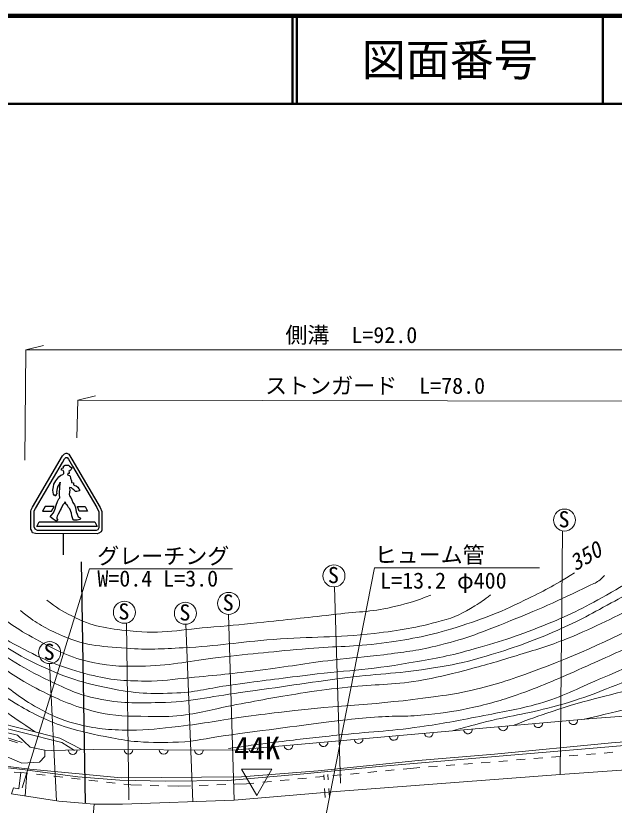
# Model space of a CAD drawing. Units: millimetres, scale not verified. Extents: x 40000 to 680000, y 20000 to 380000.
# Drawn here: x 477333 to 545295, y 290364 to 380000 of the extents above; entities that cross this region are included whole.
import ezdxf
from ezdxf.enums import TextEntityAlignment as Align

# ---------------------------------------------------------------- set-up
doc = ezdxf.new("R2010")
doc.units = ezdxf.units.MM
doc.header["$LTSCALE"] = 1000
for name, color, linetype, lineweight in [('M-BGD', 7, 'Continuous', 13), ('M-STR-HTXT', 7, 'Continuous', 13), ('M-STR-STRC', 7, 'Continuous', 25), ('M-TTL', 2, 'Continuous', 140), ('M-TTL-LINE', 7, 'Continuous', 50)]:
    doc.layers.add(name, color=color, linetype=linetype, lineweight=lineweight)
doc.layers.add('M-TTL-TXT', color=7, linetype='Continuous')
doc.styles.add('ＭＳ ゴシック', font='')
doc.styles.get('ＭＳ ゴシック').set_extended_font_data('MS Gothic')

msp = doc.modelspace()

# ---------------------------------------------------------------- linework, layer by layer
at = {"layer": 'M-BGD'}
for p, q in [((539411, 321511), (539147, 293839)), ((513512, 315155), (514212, 292862)), ((501474, 312027), (502117, 290921)), ((489903, 311043), (490164, 290977)), ((496658, 310911), (497423, 290752)), ((481164, 306441), (481956, 290872)), ((476183, 298102), (478074, 297471)), ((476593, 297755), (477538, 297440)), ((538167, 295817), (539164, 295896)), ((540161, 295975), (541158, 296054)), ((542155, 296133), (543151, 296212)), ((544148, 296291), (545145, 296370)), ((526205, 294868), (527202, 294947)), ((528198, 295026), (529195, 295105)), ((530192, 295184), (531189, 295263)), ((532186, 295342), (533183, 295421)), ((534180, 295500), (535176, 295579)), ((536173, 295658), (537170, 295738)), ((477152, 294120), (477925, 294080)), ((477925, 294080), (478690, 293993)), ((517329, 294095), (518325, 294188)), ((519321, 294282), (520316, 294375)), ((521312, 294468), (522152, 294547)), ((522152, 294547), (523214, 294631)), ((524211, 294710), (525208, 294789)), ((478603, 294003), (478380, 291417)), ((479684, 293881), (480677, 293768)), ((481671, 293656), (482665, 293543)), ((483658, 293430), (484652, 293318)), ((485645, 293205), (486639, 293093)), ((507373, 293162), (508369, 293255)), ((509364, 293349), (510360, 293442)), ((511355, 293535), (512351, 293629)), ((512341, 293246), (512304, 293811)), ((512773, 293852), (512816, 293256)), ((513347, 293722), (514342, 293815)), ((515338, 293908), (516334, 294002)), ((487633, 292980), (488626, 292868)), ((489620, 292755), (490385, 292669)), ((490385, 292669), (491594, 292635)), ((492594, 292608), (493594, 292581)), ((494593, 292553), (495803, 292520)), ((495803, 292520), (497176, 292570)), ((498175, 292607), (499175, 292643)), ((500174, 292680), (501173, 292717)), ((502173, 292753), (503546, 292804)), ((503546, 292804), (504386, 292882)), ((505382, 292976), (506377, 293069)), ((512473, 291251), (512407, 292249)), ((512889, 292259), (512961, 291262)), ((485658, 284661), (486246, 290465))]:
    msp.add_line(p, q, dxfattribs=at)
for points in [[(438471, 309797), (440158, 309818), (444626, 308341), (450284, 306947), (454007, 306815), (457890, 306158), (461145, 305365), (463006, 304404), (465288, 303143), (467775, 301738), (469024, 300897), (482548, 297492), (484007, 296591)], [(438471, 309797), (438704, 309504), (440218, 309162), (443929, 307612), (450721, 306207), (454289, 306243), (459892, 305126), (461711, 304496), (464306, 302910), (468269, 300559), (477512, 298316), (478971, 296938), (480647, 296613)], [(464174, 304236), (467549, 302290), (469087, 301305), (470888, 300861), (482341, 297966), (484773, 296723)], [(480647, 296613), (481376, 296559), (486214, 296694), (502050, 296613), (526494, 298789), (542830, 300208), (569332, 302191)], [(569524, 298860), (559668, 298206), (546470, 297152), (533571, 296053), (518995, 294810), (510059, 293927), (501429, 293189), (494331, 293099), (489142, 293225), (484386, 293603), (478092, 294408), (475774, 294687), (472011, 294720), (471119, 294768)], [(489282, 293463), (502956, 293599), (511685, 294274), (523022, 295450), (531697, 296179), (544993, 297436), (565140, 299017), (569500, 299266)], [(470817, 295186), (475826, 296074), (478024, 295125), (480042, 295270), (480642, 295882), (480647, 296613)], [(476852, 291650), (482233, 290829), (486246, 290465), (489439, 290465), (502117, 290921), (513700, 291924), (539147, 293839), (569686, 296027)], [(470817, 295186), (471091, 294878), (475812, 294818), (478934, 294469), (489282, 293463)], [(476852, 291650), (477068, 292319), (477663, 292211), (477925, 294080)]]:
    msp.add_lwpolyline(points, dxfattribs=at)
msp.add_lwpolyline([(504692, 291468), (506424, 294468), (502959, 294468)], close=True, dxfattribs=at)
for centre in [(539648, 322738), (513461, 316404), (501508, 313276), (489667, 312271), (496593, 312159), (481178, 307691)]:
    msp.add_circle(centre, 1250, dxfattribs=at)
for centre, start, end in [((536655, 299671), 184.96361, 4.96361), ((540640, 300017), 184.96361, 4.96361), ((524233, 298588), 185.08589, 5.08589), ((528685, 298979), 184.96361, 4.96361), ((532670, 299325), 184.96361, 4.96361), ((516264, 297878), 185.08589, 5.08589), ((520248, 298233), 185.08589, 5.08589), ((504311, 296815), 185.08589, 5.08589), ((508296, 297169), 185.08589, 5.08589), ((512280, 297524), 185.08589, 5.08589), ((483795, 296627), 181.60002, 1.60002), ((490132, 296674), 179.70668, 359.70668), ((494132, 296654), 179.70668, 359.70668), ((498132, 296633), 179.70668, 359.70668)]:
    msp.add_arc(centre, 500, start, end, dxfattribs=at)
for points, knots in [([(437423, 318382), (438742, 316832), (439217, 316370), (440477, 315193), (442727, 313092), (444079, 311872), (446882, 310599), (449533, 309396), (451228, 309224), (454098, 308734), (456214, 308374), (457444, 308582), (459584, 308410), (461027, 308294), (461857, 308338), (463272, 308032), (465352, 307582), (466477, 307090), (468380, 306140), (470245, 305209), (471131, 304404), (472866, 303248), (474072, 302445), (474724, 301959), (475920, 301141), (477346, 300165), (477799, 299862), (479584, 298663)], [0, 0, 0, 0, 1, 1, 1, 2, 2, 2, 3, 3, 3, 4, 4, 4, 5, 5, 5, 6, 6, 6, 7, 7, 7, 8, 8, 8, 9, 9, 9, 9]), ([(439038, 318605), (440339, 316721), (440981, 315996), (442565, 314673), (444908, 312716), (446761, 312352), (449659, 311390), (451864, 310657), (453161, 310422), (455456, 310052), (457610, 309704), (458861, 309951), (461036, 309773), (462221, 309675), (462890, 309643), (464063, 309448), (464880, 309313), (465349, 309260), (466135, 308998), (467156, 308658), (467711, 308392), (468639, 307845), (469914, 307093), (470551, 306552), (471774, 305719), (473921, 304256), (475038, 303305), (477260, 301960), (478291, 301336), (478874, 300989), (479962, 300474), (481054, 299957), (481673, 299667), (482827, 299312), (484902, 298674), (486095, 298399), (488232, 298015), (489377, 297809), (490018, 297664), (491178, 297582), (492989, 297456), (494011, 297460), (495826, 297528), (497817, 297603), (498905, 297963), (500879, 298231), (506191, 298952), (509165, 299369), (514486, 300008), (515887, 300176), (516675, 300246), (518081, 300359), (520461, 300551), (521815, 300385), (524188, 300656), (526218, 300888), (527356, 301050), (529350, 301494), (531453, 301962), (532613, 302322), (534647, 303035), (537461, 304021), (538967, 304763), (541700, 305953), (544373, 307117), (545842, 307834), (548510, 309007), (553610, 311249), (556419, 312631), (561638, 314581), (562923, 315061), (563638, 315391), (564989, 315635), (566048, 315826), (566652, 315868), (567718, 316013), (568036, 316056), (568136, 316070), (568532, 316123)], [0, 0, 0, 0, 1, 1, 1, 2, 2, 2, 3, 3, 3, 4, 4, 4, 5, 5, 5, 6, 6, 6, 7, 7, 7, 8, 8, 8, 9, 9, 9, 10, 10, 10, 11, 11, 11, 12, 12, 12, 13, 13, 13, 14, 14, 14, 15, 15, 15, 16, 16, 16, 17, 17, 17, 18, 18, 18, 19, 19, 19, 20, 20, 20, 21, 21, 21, 22, 22, 22, 23, 23, 23, 24, 24, 24, 25, 25, 25, 26, 26, 26, 26]), ([(440869, 318439), (442208, 316928), (442769, 316369), (444238, 315358), (446051, 314111), (447285, 313700), (449409, 313124), (452603, 312257), (454516, 312351), (457804, 311971), (459974, 311719), (461225, 311850), (463372, 311448), (464727, 311195), (465505, 311071), (466795, 310583), (467834, 310191), (468362, 309831), (469299, 309232), (471639, 307736), (472662, 306496), (474902, 304854), (476798, 303465), (477775, 302538), (479839, 301413), (481420, 300551), (482342, 300060), (484090, 299629), (486451, 299048), (487839, 298900), (490270, 298891), (492444, 298882), (493660, 299053), (495819, 299305), (498821, 299656), (500483, 300002), (503476, 300422), (505169, 300660), (506120, 300776), (507818, 300981), (514418, 301775), (518173, 301727), (524754, 302674), (526278, 302894), (527146, 302953), (528645, 303305), (531420, 303955), (532955, 304428), (535635, 305395), (541733, 307595), (544947, 309344), (550859, 312002), (555118, 313917), (556478, 314538), (561723, 316988)], [0, 0, 0, 0, 1, 1, 1, 2, 2, 2, 3, 3, 3, 4, 4, 4, 5, 5, 5, 6, 6, 6, 7, 7, 7, 8, 8, 8, 9, 9, 9, 10, 10, 10, 11, 11, 11, 12, 12, 12, 13, 13, 13, 14, 14, 14, 15, 15, 15, 16, 16, 16, 17, 17, 17, 18, 18, 18, 18]), ([(442916, 318850), (443903, 317697), (444378, 317290), (445483, 316498), (447388, 315136), (448819, 314926), (451105, 314418), (453607, 313860), (455084, 313994), (457645, 313850), (459047, 313771), (459845, 313913), (461239, 313742), (462846, 313544), (463765, 313385), (465279, 312810), (467358, 312019), (468421, 311316), (470306, 310134), (472162, 308970), (472963, 307977), (474765, 306729), (476758, 305348), (477863, 304526), (480034, 303446), (482436, 302251), (483835, 301614), (486439, 300973), (488693, 300418), (490037, 300499), (492358, 300446), (493846, 300412), (494689, 300394), (496168, 300567), (498620, 300856), (499943, 301333), (502370, 301784), (505437, 302353), (507153, 302682), (510235, 303162), (512111, 303454), (513171, 303557), (515058, 303770), (518187, 304123), (519981, 303974), (523085, 304499), (525149, 304849), (526287, 305152), (528314, 305675), (530610, 306267), (531884, 306644), (534151, 307337), (536435, 308035), (537731, 308394), (539948, 309283), (543408, 310669), (545214, 311749), (548623, 313255), (551179, 314385), (552001, 314741), (555190, 316093)], [0, 0, 0, 0, 1, 1, 1, 2, 2, 2, 3, 3, 3, 4, 4, 4, 5, 5, 5, 6, 6, 6, 7, 7, 7, 8, 8, 8, 9, 9, 9, 10, 10, 10, 11, 11, 11, 12, 12, 12, 13, 13, 13, 14, 14, 14, 15, 15, 15, 16, 16, 16, 17, 17, 17, 18, 18, 18, 19, 19, 19, 20, 20, 20, 20]), ([(466850, 313570), (469642, 311576), (470421, 311045), (472768, 309516), (475969, 307430), (477693, 306096), (481159, 304489), (483214, 303537), (484372, 302914), (486591, 302463), (489312, 301909), (490909, 301972), (493685, 302017), (497275, 302075), (499247, 302682), (502806, 303152), (507577, 303781), (510233, 304258), (515008, 304854), (518818, 305330), (520990, 305314), (524777, 305949), (526903, 306305), (528103, 306508), (530169, 307124), (533403, 308089), (535217, 308666), (538317, 310002), (540983, 311152), (542410, 311946), (544965, 313326), (547230, 314551), (547973, 314988), (550680, 316610)], [0, 0, 0, 0, 1, 1, 1, 2, 2, 2, 3, 3, 3, 4, 4, 4, 5, 5, 5, 6, 6, 6, 7, 7, 7, 8, 8, 8, 9, 9, 9, 10, 10, 10, 11, 11, 11, 11]), ([(468248, 314005), (470690, 312087), (471409, 311545), (473538, 310114), (476061, 308419), (477466, 307406), (480232, 306146), (483125, 304827), (484860, 304266), (487979, 303641), (490917, 303053), (492639, 302973), (495633, 303111), (498015, 303222), (499311, 303674), (501674, 304000), (504880, 304443), (506679, 304667), (509890, 305069), (514607, 305660), (517291, 305705), (521976, 306515), (524702, 306986), (526244, 307224), (528907, 307974), (532185, 308897), (534016, 309465), (537177, 310731), (540090, 311898), (541685, 312671), (544411, 314226), (546024, 315147), (546587, 315477), (548464, 316712)], [0, 0, 0, 0, 1, 1, 1, 2, 2, 2, 3, 3, 3, 4, 4, 4, 5, 5, 5, 6, 6, 6, 7, 7, 7, 8, 8, 8, 9, 9, 9, 10, 10, 10, 11, 11, 11, 11]), ([(470855, 313240), (474011, 310649), (475110, 309695), (478233, 308078), (481016, 306637), (482686, 305980), (485719, 305186), (488134, 304554), (489573, 304490), (492069, 304457), (494017, 304431), (495102, 304655), (497042, 304835), (500192, 305127), (501955, 305314), (505095, 305700), (508327, 306097), (510120, 306453), (513351, 306848), (515603, 307124), (516880, 307152), (519128, 307456), (521442, 307769), (522756, 307884), (525026, 308429), (528166, 309184), (529870, 309848), (532870, 311044), (536683, 312564), (538791, 313495), (542477, 315300), (542964, 315539), (543282, 315617), (543693, 315969), (543897, 316144), (543982, 316219), (544180, 316456)], [0, 0, 0, 0, 1, 1, 1, 2, 2, 2, 3, 3, 3, 4, 4, 4, 5, 5, 5, 6, 6, 6, 7, 7, 7, 8, 8, 8, 9, 9, 9, 10, 10, 10, 11, 11, 11, 12, 12, 12, 12]), ([(474105, 312976), (476491, 311093), (477310, 310462), (479591, 309220), (481994, 307910), (483400, 307140), (486077, 306571), (488364, 306086), (489712, 306112), (492049, 306166), (495301, 306241), (497085, 306789), (500319, 307139), (504334, 307573), (506585, 307809), (510608, 308159), (513835, 308440), (515669, 308329), (518878, 308767), (522025, 309197), (523805, 309482), (526843, 310409), (530159, 311420), (531995, 312116), (535113, 313632), (537378, 314733), (538182, 315171), (540768, 316733)], [0, 0, 0, 0, 1, 1, 1, 2, 2, 2, 3, 3, 3, 4, 4, 4, 5, 5, 5, 6, 6, 6, 7, 7, 7, 8, 8, 8, 9, 9, 9, 9]), ([(477855, 312456), (479631, 311076), (480394, 310617), (482205, 309781), (484995, 308493), (486843, 308404), (489907, 308186), (492414, 308008), (493830, 308111), (496339, 308240), (500346, 308446), (502567, 308882), (506568, 309186), (511044, 309526), (513580, 309363), (518040, 309875), (521048, 310221), (522742, 310489), (525661, 311294), (527233, 311727), (528089, 312133), (529472, 312996), (530194, 313448), (530472, 313626), (531255, 314253)], [0, 0, 0, 0, 1, 1, 1, 2, 2, 2, 3, 3, 3, 4, 4, 4, 5, 5, 5, 6, 6, 6, 7, 7, 7, 8, 8, 8, 8]), ([(480854, 313665), (482028, 312740), (482527, 312464), (483692, 311855), (486058, 310617), (487658, 310438), (490313, 310152), (494017, 309754), (496125, 310326), (499839, 310612), (502049, 310782), (503283, 310923), (505487, 311152), (508719, 311488), (510531, 311668), (513757, 312057), (516389, 312375), (517917, 312295), (520486, 312949), (522063, 313351), (522657, 313524), (524459, 314206)], [0, 0, 0, 0, 1, 1, 1, 2, 2, 2, 3, 3, 3, 4, 4, 4, 5, 5, 5, 6, 6, 6, 7, 7, 7, 7]), ([(501476, 296809), (504436, 297218), (505199, 297323), (507590, 297614), (510013, 297910), (511373, 298051), (513800, 298311), (517484, 298706), (519569, 298743), (523237, 299266), (525900, 299645), (527382, 299933), (530021, 300455), (532676, 300979), (534192, 301173), (536792, 301923), (539541, 302716), (540949, 303551), (543585, 304662), (549845, 307300), (553229, 309071), (559543, 311578), (561651, 312415), (562840, 312880), (565015, 313523), (566415, 313938), (566899, 314072), (568626, 314484)], [0, 0, 0, 0, 1, 1, 1, 2, 2, 2, 3, 3, 3, 4, 4, 4, 5, 5, 5, 6, 6, 6, 7, 7, 7, 8, 8, 8, 9, 9, 9, 9]), ([(527045, 298837), (528590, 299282), (529007, 299386), (530270, 299716), (533397, 300534), (535219, 300703), (538342, 301536), (541944, 302497), (543861, 303378), (547341, 304716), (552894, 306851), (555791, 308616), (561448, 310458), (563628, 311168), (564899, 311403), (567123, 311958), (567757, 312117), (567959, 312169), (568748, 312359)], [0, 0, 0, 0, 1, 1, 1, 2, 2, 2, 3, 3, 3, 4, 4, 4, 5, 5, 5, 6, 6, 6, 6]), ([(533801, 299423), (535904, 300230), (536498, 300423), (538243, 301018), (542390, 302431), (544852, 302773), (549035, 304081), (555523, 306109), (559145, 307299), (565524, 309648), (566819, 310124), (567242, 310271), (568833, 310883)], [0, 0, 0, 0, 1, 1, 1, 2, 2, 2, 3, 3, 3, 4, 4, 4, 4]), ([(541900, 300127), (546697, 301281), (548143, 301584), (552003, 302964), (555078, 304063), (556688, 304969), (559732, 306153), (563284, 307533), (564481, 307929), (568916, 309443)], [0, 0, 0, 0, 1, 1, 1, 2, 2, 2, 3, 3, 3, 3])]:
    msp.add_open_spline(points, degree=3, knots=knots, dxfattribs=at)
at = {"layer": 'M-STR-HTXT'}
for p, q in [((478486, 342068), (480486, 342568)), ((478365, 329542), (478486, 342068)), ((478486, 342068), (567041, 342088)), ((484263, 332096), (484384, 336352)), ((484384, 336352), (486385, 336848)), ((484384, 336352), (562155, 336200))]:
    msp.add_line(p, q, dxfattribs=at)
for points in [[(512598, 289349), (518085, 317335), (536813, 317335)], [(501956, 317199), (485721, 317199), (478060, 292349)]]:
    msp.add_lwpolyline(points, dxfattribs=at)
at = {"layer": 'M-STR-STRC'}
for p, q in [((482770, 328868), (482942, 328965)), ((482942, 328965), (483316, 328969)), ((483316, 328969), (483426, 328860)), ((482477, 328539), (482582, 328645)), ((482571, 328409), (482477, 328539)), ((482723, 328386), (482571, 328409)), ((482582, 328645), (482759, 328668)), ((482782, 328210), (482723, 328386)), ((482759, 328668), (482770, 328868)), ((482782, 328022), (482782, 328210)), ((483496, 328366), (483363, 328256)), ((483363, 328256), (483394, 328162)), ((483394, 328162), (483379, 328029)), ((483426, 328860), (483684, 328679)), ((483637, 328476), (483496, 328366)), ((483684, 328679), (483637, 328476)), ((481655, 326815), (481877, 327211)), ((481877, 327211), (482218, 327657)), ((482218, 327657), (482453, 327834)), ((482453, 327834), (482676, 327928)), ((482676, 327928), (482782, 328022)), ((483253, 328021), (483222, 327880)), ((483222, 327880), (483441, 327786)), ((483379, 328029), (483253, 328021)), ((483441, 327786), (483520, 327724)), ((483520, 327724), (483535, 327496)), ((483535, 327496), (483668, 327199)), ((483668, 327199), (483661, 327011)), ((481545, 326133), (481608, 326525)), ((481608, 326525), (481655, 326815)), ((482023, 326313), (481968, 325906)), ((482109, 326580), (482023, 326313)), ((482258, 326776), (482109, 326580)), ((482305, 326971), (482258, 326776)), ((482384, 326987), (482305, 326971)), ((482313, 325593), (482337, 326650)), ((482337, 326650), (482384, 326760)), ((482384, 327026), (482384, 326987)), ((482384, 326760), (482384, 327026)), ((483441, 326431), (483449, 326329)), ((483653, 326400), (483441, 326431)), ((483449, 326329), (483465, 326157)), ((483794, 326258), (483653, 326400)), ((483661, 327011), (483888, 326971)), ((483888, 326971), (483903, 326760)), ((483903, 326760), (484029, 326650)), ((484029, 326650), (484201, 326611)), ((484201, 326611), (484389, 326478)), ((484389, 326478), (484507, 326298)), ((484507, 326298), (484585, 326196)), ((481624, 325694), (481545, 326133)), ((481702, 325577), (481624, 325694)), ((481788, 325475), (481702, 325577)), ((481874, 325491), (481788, 325475)), ((481976, 325765), (481874, 325624)), ((481874, 325624), (481874, 325491)), ((481968, 325906), (481976, 325765)), ((482344, 325248), (482313, 325593)), ((483465, 326157), (483410, 325655)), ((483410, 325655), (483433, 325491)), ((483433, 325491), (483598, 325287)), ((483935, 326180), (483794, 326258)), ((484044, 326078), (483935, 326180)), ((484107, 325992), (484044, 326078)), ((484272, 325976), (484107, 325992)), ((484577, 326047), (484272, 325976)), ((484585, 326196), (484577, 326047)), ((481921, 324425), (482055, 324833)), ((482055, 324833), (482227, 325162)), ((482227, 325162), (482344, 325248)), ((482814, 324621), (482658, 324457)), ((482940, 324793), (482814, 324621)), ((482995, 324723), (482940, 324793)), ((483073, 324527), (482995, 324723)), ((483191, 324394), (483073, 324527)), ((483598, 325287), (483684, 325021)), ((483684, 325021), (483825, 324723)), ((483825, 324723), (483990, 324472)), ((481608, 323571), (481796, 324010)), ((481796, 324010), (481921, 324425)), ((482282, 323673), (482149, 323399)), ((482391, 323869), (482282, 323673)), ((482470, 324049), (482391, 323869)), ((482658, 324457), (482470, 324049)), ((483332, 324182), (483191, 324394)), ((483473, 324002), (483332, 324182)), ((483645, 323516), (483473, 324002)), ((483990, 324472), (484099, 324159)), ((484099, 324159), (484209, 323673)), ((484209, 323673), (484303, 323430)), ((481248, 323109), (481349, 323242)), ((481349, 323023), (481248, 323109)), ((481349, 323242), (481608, 323571)), ((481584, 322827), (481349, 323023)), ((481796, 322694), (481584, 322827)), ((481937, 322631), (481796, 322694)), ((482117, 322741), (481937, 322631)), ((482047, 323172), (481976, 323046)), ((481976, 323046), (482007, 322890)), ((482007, 322890), (482117, 322741)), ((482149, 323399), (482047, 323172)), ((483700, 323219), (483645, 323516)), ((483802, 322897), (483700, 323219)), ((483856, 322772), (483802, 322897)), ((483943, 322725), (483856, 322772)), ((484303, 322741), (483943, 322725)), ((484303, 323430), (484428, 323125)), ((484609, 322788), (484303, 322741)), ((484428, 323125), (484648, 322984)), ((484687, 322874), (484609, 322788)), ((484648, 322984), (484687, 322874)), ((482701, 321195), (482701, 318793)), ((484755, 317995), (485217, 290558))]:
    msp.add_line(p, q, dxfattribs=at)
for points in [[(483115, 330331), (483364, 330237), (483705, 329673), (486929, 324184), (487113, 323703), (487113, 321600), (487019, 321388), (486772, 321259), (486584, 321188), (479569, 321200), (479228, 321282), (479099, 321576), (479028, 321717), (479028, 323762), (479063, 323903), (479228, 324220), (482651, 330033), (482851, 330268), (483059, 330343)], [(483187, 329864), (483311, 329657), (483755, 328877), (486523, 324187), (486761, 323681), (486762, 321854), (486653, 321637), (486446, 321563), (486150, 321556), (479811, 321563), (479537, 321702), (479422, 321960), (479416, 322196), (479419, 323405), (479436, 323789), (479568, 324060), (482641, 329290), (482857, 329678), (483014, 329864)], [(480674, 324295), (480363, 323752), (481384, 323752), (481695, 324295)], [(484618, 324287), (485205, 324295), (485491, 323759), (484549, 323754), (484332, 324297)], [(480497, 322548), (486309, 322548), (486576, 322004), (479718, 322004), (479996, 322548)]]:
    msp.add_lwpolyline(points, close=True, dxfattribs=at)
at = {"layer": 'M-TTL'}
msp.add_line((680000, 380000), (40000, 380000), dxfattribs=at)
at = {"layer": 'M-TTL-LINE'}
for p, q in [((508747, 380000), (508747, 370000)), ((509247, 380000), (509247, 370000)), ((543997, 380000), (543997, 370000)), ((40000, 370000), (680000, 370000))]:
    msp.add_line(p, q, dxfattribs=at)

# ---------------------------------------------------------------- texts
at = {"layer": 'M-BGD', "style": 'ＭＳ ゴシック'}
for s, height, p in [('S', 1833, (538970, 321365)), ('S', 1833, (512782, 315030)), ('S', 1833, (500830, 311903)), ('S', 1833, (488989, 310897)), ('S', 1833, (495914, 310785)), ('S', 1833, (480499, 306317)), ('44K', 2566, (502129, 294821))]:
    msp.add_text(s, height=height, dxfattribs=at).set_placement(p, align=Align.BOTTOM_LEFT)
at = {"layer": 'M-BGD', "style": 'ＭＳ ゴシック', "oblique": 15}
msp.add_text('350', height=1833, rotation=30.885, dxfattribs=at).set_placement((541152, 316421), align=Align.BOTTOM_LEFT)
at = {"layer": 'M-STR-HTXT', "style": 'ＭＳ ゴシック'}
for s, p in [('側溝\u3000L=92.0', (507946, 342291)), ('ストンガード\u3000L=78.0', (505645, 336528)), ('グレーチング', (486576, 317199)), ('ヒューム管', (518085, 317335)), ('W=0.4 L=3.0', (486597, 314639)), ('L=13.2 φ400', (518712, 314404))]:
    msp.add_text(s, height=1833, dxfattribs=at).set_placement(p, align=Align.BOTTOM_LEFT)
at = {"layer": 'M-TTL-TXT', "style": 'ＭＳ ゴシック'}
msp.add_text('図面番号', height=3666, dxfattribs=at).set_placement((526622, 375000), align=Align.MIDDLE_CENTER)

doc.saveas('drawing.dxf')
